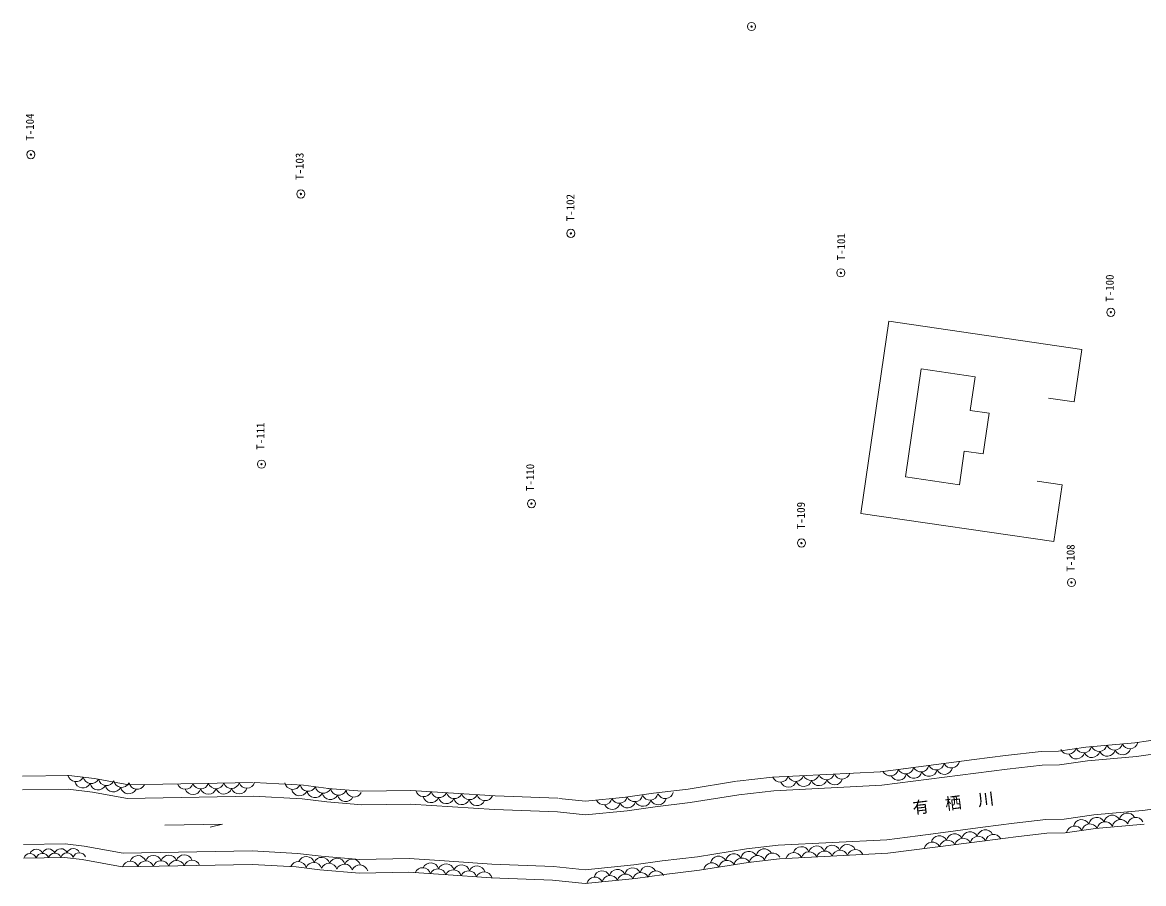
# Model space of a CAD drawing. Units: millimetres, scale not verified. Extents: x 1189 to 82127, y 3642 to 85040.
# Drawn here: x 1189 to 42280, y 5506 to 37045 of the extents above; entities that cross this region are included whole.
import ezdxf
from ezdxf.enums import TextEntityAlignment as Align

# ---------------------------------------------------------------- set-up
doc = ezdxf.new("R2010")
doc.units = ezdxf.units.MM
doc.header["$LTSCALE"] = 100
doc.header["$PDMODE"] = 32
doc.header["$PDSIZE"] = 50
doc.layers.add('0-0通り芯', color=4, linetype='Continuous', lineweight=13)
doc.styles.add('ＭＳ ゴシック', font='')
doc.styles.get('ＭＳ ゴシック').set_extended_font_data('MS Gothic')

msp = doc.modelspace()

# ---------------------------------------------------------------- linework, layer by layer
at = {"layer": '0-0通り芯', "color": 3}
for p, q in [((31920.6, 19064.5), (32947.4, 26100.8)), ((40017.5, 25069.1), (32947.4, 26100.8)), ((39737.9, 23152.8), (40017.5, 25069.1)), ((34128.2, 24356.6), (33550.6, 20398.5)), ((36107.2, 24067.8), (34128.2, 24356.6)), ((35926.7, 22830.9), (36107.2, 24067.8)), ((39739, 23152.6), (38797.6, 23290)), ((36619.1, 22729.9), (35926.7, 22830.9)), ((36619.1, 22729.9), (36402.5, 21245.6)), ((35710.2, 21346.6), (35529.7, 20109.7)), ((36402.5, 21245.6), (35710.2, 21346.6)), ((35529.7, 20109.7), (33550.6, 20398.5)), ((39293.7, 20108.7), (38376.9, 20242.5)), ((39293.7, 20108.7), (38990.8, 18032.8)), ((38990.8, 18032.8), (31920.6, 19064.5)), ((41957.4, 10661.3), (42965.9, 10805.3)), ((37225.3, 10194.1), (38530.3, 10347.7)), ((38530.3, 10347.7), (39164, 10358.7)), ((39164, 10358.7), (40167.9, 10502.1)), ((40167.9, 10502.1), (41957.4, 10661.3)), ((43036.5, 10310.3), (42015, 10164.5)), ((32643.4, 9603.9), (36072.9, 10045.7)), ((36072.9, 10045.7), (37225.3, 10194.1)), ((40225.4, 10005.2), (39203.8, 9859.3)), ((42015, 10164.5), (40225.4, 10005.2)), ((2888.5, 9469.5), (1189.4, 9439.8)), ((2888.5, 9469.5), (3835.8, 9351)), ((28681.1, 9406.8), (32643.4, 9603.9)), ((33576.3, 9724.1), (32624.1, 9601.4)), ((36136.8, 9549.8), (33837.6, 9253.6)), ((37286.4, 9697.8), (36136.8, 9549.8)), ((38563.9, 9848.2), (37286.4, 9697.8)), ((39203.8, 9859.3), (38563.9, 9848.2)), ((3835.8, 9351), (5084.8, 9123.8)), ((5084.8, 9123.8), (5675.4, 9134.1)), ((5675.4, 9134.1), (9642.8, 9203.3)), ((11490, 9105), (9678.4, 9202.7)), ((11490, 9105), (12405.6, 8990.5)), ((25589.1, 8966.1), (27366, 9251.6)), ((28681.1, 9406.8), (27386.9, 9254.5)), ((32688, 9105.5), (28722.9, 8908.3)), ((33837.6, 9253.6), (32688, 9105.5)), ((2861.9, 8968.9), (1198.1, 8939.9)), ((3759.9, 8856.6), (2861.9, 8968.9)), ((5044.2, 8623), (3759.9, 8856.6)), ((5684.1, 8634.2), (5044.2, 8623)), ((9651.5, 8703.4), (5684.1, 8634.2)), ((11445.5, 8606.7), (9651.5, 8703.4)), ((13641.8, 8889.1), (12384.6, 8992.7)), ((13641.8, 8889.1), (15429.4, 8920.3)), ((15429.4, 8920.3), (16988.2, 8817.7)), ((16988.2, 8817.7), (18519.2, 8717)), ((18519.2, 8717), (20818.2, 8629.5)), ((21826.9, 8522.5), (23308.6, 8672)), ((24315.9, 8816.3), (23288.1, 8669.5)), ((24315.9, 8816.3), (25589.1, 8966.1)), ((27445.3, 8758), (25658, 8470.7)), ((28722.9, 8908.3), (27445.3, 8758)), ((12343.6, 8494.3), (11445.5, 8606.7)), ((13625.6, 8388.7), (12343.6, 8494.3)), ((15417.3, 8420), (13625.6, 8388.7)), ((16955.3, 8318.8), (15417.3, 8420)), ((18493.3, 8217.7), (16955.3, 8318.8)), ((21826.9, 8522.5), (20852.6, 8627)), ((24380.4, 8320.4), (23358.8, 8174.6)), ((25658, 8470.7), (24380.4, 8320.4)), ((42245.1, 8177), (43336.8, 8332.9)), ((20799.2, 8129.9), (18493.3, 8217.7)), ((21825.3, 8019.8), (20799.2, 8129.9)), ((23358.8, 8174.6), (21825.3, 8019.8)), ((38698.5, 7850.2), (37531, 7712.8)), ((39363.3, 7861.8), (38698.5, 7850.2)), ((39363.3, 7861.8), (40455.6, 8017.8)), ((42245.1, 8177), (40455.6, 8017.8)), ((6408.3, 7646.5), (8527.5, 7686.4)), ((8527.5, 7686.4), (8064.5, 7573.2)), ((34390.9, 7308.3), (36392.3, 7566.2)), ((37531, 7712.8), (36392.3, 7566.2)), ((39403.1, 7362.4), (40513.2, 7520.9)), ((40513.2, 7520.9), (42302.6, 7680.2)), ((32865.8, 7111.9), (28889.6, 6914.1)), ((34390.9, 7308.3), (32865.8, 7111.9)), ((34478.6, 7319.6), (34093.1, 7270)), ((34644, 6836.8), (36456.2, 7070.2)), ((36456.2, 7070.2), (37592, 7216.5)), ((37592, 7216.5), (38732.1, 7350.7)), ((38732.1, 7350.7), (39403.1, 7362.4)), ((2754.7, 6966.8), (1233, 6940.2)), ((3456.6, 6879), (2754.7, 6966.8)), ((4881.3, 6619.8), (3456.6, 6879)), ((9614.7, 6702.5), (4881.3, 6619.8)), ((11267.2, 6613.4), (9614.7, 6702.5)), ((12137.1, 6504.6), (11267.2, 6613.4)), ((27721, 6776.6), (25933.7, 6489.4)), ((28889.6, 6914.1), (27721, 6776.6)), ((28931.3, 6415.5), (32910.2, 6613.5)), ((32910.2, 6613.5), (34644, 6836.8)), ((34542.4, 6823.7), (34157, 6774.1)), ((2727.9, 6466.2), (1241.7, 6440.3)), ((2727.9, 6466.2), (3380.7, 6384.6)), ((3380.7, 6384.6), (4840.7, 6119)), ((4840.7, 6119), (9605.6, 6202.2)), ((9605.6, 6202.2), (11222.7, 6115.1)), ((13560.7, 6387.3), (12137.1, 6504.6)), ((15369, 6418.8), (13560.7, 6387.3)), ((15369, 6418.8), (16652.9, 6334.4)), ((16652.9, 6334.4), (18389.6, 6220.2)), ((20654.2, 6133.9), (18389.6, 6220.2)), ((21819, 6009), (23600.6, 6188.8)), ((24638.8, 6337), (23600.6, 6188.8)), ((24638.8, 6337), (25933.7, 6489.4)), ((26002.6, 5994), (27789.9, 6281.3)), ((27789.9, 6281.3), (28931.3, 6415.5)), ((11222.7, 6115.1), (12085.6, 6007.1)), ((12085.6, 6007.1), (13544.5, 5886.9)), ((13544.5, 5886.9), (15356.9, 5918.6)), ((15356.9, 5918.6), (16620, 5835.5)), ((16620, 5835.5), (18363.8, 5720.8)), ((21819, 6009), (20654.2, 6133.9)), ((23661, 5692.3), (24703.3, 5841.2)), ((24703.3, 5841.2), (26002.6, 5994)), ((18363.8, 5720.8), (20618, 5635)), ((20618, 5635), (21817.4, 5506.3)), ((21817.4, 5506.3), (23661, 5692.3))]:
    msp.add_line(p, q, dxfattribs=at)
at = {"layer": '0-0通り芯'}
for centre in [(27911.3, 36895.3), (1499.3, 32205.7), (11394.5, 30761.8), (21289.7, 29317.8), (31185, 27873.8), (41080.2, 26429.9), (9950.6, 20866.6), (19845.8, 19422.6), (29741, 17978.6), (39636.2, 16534.7)]:
    msp.add_circle(centre, 150, dxfattribs=at)
for centre, radius, start, end in [((39522.9, 10545.1), 300, 204.55682, 345.61443), ((39819.5, 10370.6), 300, 204.55682, 345.61443), ((40085.7, 10595.1), 300, 204.55682, 345.61443), ((40382.3, 10420.7), 300, 204.55682, 345.61443), ((40648.5, 10645.2), 300, 204.55682, 345.61443), ((40945.1, 10470.8), 300, 204.55682, 345.61443), ((41211.3, 10695.3), 300, 204.55682, 345.61443), ((41507.9, 10520.9), 300, 204.55682, 345.61443), ((41774, 10745.4), 300, 204.55682, 345.61443), ((34678.2, 9966.8), 300, 206.81113, 347.86875), ((35238.6, 10039), 300, 206.81113, 347.86875), ((3149.1, 9537.7), 300, 192.34289, 333.40049), ((29533, 9549.3), 300, 202.31886, 343.37648), ((30097.3, 9577.4), 300, 202.31886, 343.37648), ((30661.6, 9605.5), 300, 202.31886, 343.37648), ((31225.9, 9633.5), 300, 202.31886, 343.37648), ((32997.1, 9750.3), 300, 206.81113, 347.86875), ((33300.4, 9587.7), 300, 206.81113, 347.86875), ((33557.5, 9822.5), 300, 206.81113, 347.86875), ((33860.7, 9659.9), 300, 206.81113, 347.86875), ((34117.8, 9894.7), 300, 206.81113, 347.86875), ((34421.1, 9732.1), 300, 206.81113, 347.86875), ((34981.5, 9804.2), 300, 206.81113, 347.86875), ((3402.1, 9304.5), 300, 192.34289, 333.40049), ((3709.7, 9467.6), 300, 192.34289, 333.40049), ((3962.7, 9234.4), 300, 192.34289, 333.40049), ((4270.3, 9397.5), 300, 192.34289, 333.40049), ((4523.3, 9164.3), 300, 192.34289, 333.40049), ((4831, 9327.3), 300, 192.34289, 333.40049), ((5391.6, 9257.2), 300, 192.34289, 333.40049), ((7155.9, 9259.9), 300, 200.47087, 341.52847), ((7720.8, 9269.8), 300, 200.47087, 341.52847), ((8285.7, 9279.7), 300, 200.47087, 341.52847), ((8850.6, 9289.5), 300, 200.47087, 341.52847), ((9415.6, 9299.4), 300, 200.47087, 341.52847), ((11099.1, 9254.7), 300, 192.34067, 333.39828), ((11659.7, 9184.6), 300, 192.34067, 333.39828), ((12220.3, 9114.4), 300, 192.34067, 333.39828), ((28968.7, 9521.2), 300, 202.31886, 343.37648), ((29258.3, 9335.4), 300, 202.31886, 343.37648), ((29822.6, 9363.5), 300, 202.31886, 343.37648), ((30386.9, 9391.5), 300, 202.31886, 343.37648), ((30951.2, 9419.6), 300, 202.31886, 343.37648), ((5084, 9094.1), 300, 192.34289, 333.40049), ((7439.3, 9064.8), 300, 200.47087, 341.52847), ((8004.3, 9074.7), 300, 200.47087, 341.52847), ((8569.2, 9084.6), 300, 200.47087, 341.52847), ((9134.1, 9094.4), 300, 200.47087, 341.52847), ((11352.1, 9021.5), 300, 192.34067, 333.39828), ((11912.7, 8951.4), 300, 192.34067, 333.39828), ((12473.3, 8881.2), 300, 192.34067, 333.39828), ((12781, 9044.3), 300, 192.34067, 333.39828), ((13034, 8811.1), 300, 192.34067, 333.39828), ((13341.6, 8974.2), 300, 192.34067, 333.39828), ((15891.3, 8990.1), 300, 195.70757, 336.76518), ((16157.5, 8772.2), 300, 195.70757, 336.76518), ((16455, 8953), 300, 195.70757, 336.76518), ((16721.3, 8735.1), 300, 195.70757, 336.76518), ((17018.8, 8915.9), 300, 195.70757, 336.76518), ((17582.6, 8878.9), 300, 195.70757, 336.76518), ((18146.4, 8841.8), 300, 195.70757, 336.76518), ((23065.2, 8748), 300, 205.23514, 346.29272), ((23627.3, 8804.7), 300, 205.23514, 346.29272), ((24189.5, 8861.5), 300, 205.23514, 346.29272), ((24751.6, 8918.2), 300, 205.23514, 346.29272), ((17285.1, 8698), 300, 195.70757, 336.76518), ((17848.9, 8660.9), 300, 195.70757, 336.76518), ((22503.1, 8691.2), 300, 205.23514, 346.29272), ((22801.7, 8520.4), 300, 205.23514, 346.29272), ((23363.9, 8577.1), 300, 205.23514, 346.29272), ((23926, 8633.8), 300, 205.23514, 346.29272), ((24488.2, 8690.6), 300, 205.23514, 346.29272), ((40007.6, 7549.8), 300, 27.59613, 168.65372), ((40567, 7629.6), 300, 27.59613, 168.65372), ((41126.3, 7709.5), 300, 27.59613, 168.65372), ((41431.7, 7551), 300, 27.59613, 168.65372), ((41685.6, 7789.3), 300, 27.59613, 168.65372), ((41991.1, 7630.9), 300, 27.59613, 168.65372), ((35915.4, 7101.4), 300, 26.81181, 167.86938), ((36475.7, 7173.6), 300, 26.81181, 167.86938), ((39753.8, 7311.5), 300, 27.59613, 168.65372), ((40313.1, 7391.3), 300, 27.59613, 168.65372), ((40872.4, 7471.2), 300, 27.59613, 168.65372), ((34537.5, 6722.3), 300, 26.81181, 167.86938), ((34794.6, 6957.1), 300, 26.81181, 167.86938), ((35097.9, 6794.5), 300, 26.81181, 167.86938), ((35355, 7029.2), 300, 26.81181, 167.86938), ((35658.2, 6866.6), 300, 26.81181, 167.86938), ((36218.6, 6938.8), 300, 26.81181, 167.86938), ((36779, 7011), 300, 26.81181, 167.86938), ((1469.7, 6364.2), 240, 20.47178, 161.52937), ((1694.9, 6528.2), 240, 20.47178, 161.52937), ((1921.6, 6372.1), 240, 20.47178, 161.52937), ((2146.8, 6536.1), 240, 20.47178, 161.52937), ((2373.6, 6380), 240, 20.47178, 161.52937), ((2598.7, 6544), 240, 20.47178, 161.52937), ((2825.5, 6387.9), 240, 20.47178, 161.52937), ((3050.7, 6551.9), 240, 20.47178, 161.52937), ((3277.4, 6395.8), 240, 20.47178, 161.52937), ((27261.4, 6297.6), 300, 28.6011, 169.65868), ((27819.2, 6387.3), 300, 28.6011, 169.65868), ((28377, 6476.9), 300, 28.6011, 169.65868), ((28685.2, 6323.9), 300, 28.6011, 169.65868), ((29460.6, 6341.7), 300, 22.31886, 163.37646), ((29735.3, 6555.7), 300, 22.31886, 163.37646), ((30024.9, 6369.8), 300, 22.31886, 163.37646), ((30299.6, 6583.7), 300, 22.31886, 163.37646), ((30589.2, 6397.9), 300, 22.31886, 163.37646), ((30863.9, 6611.8), 300, 22.31886, 163.37646), ((31153.5, 6426), 300, 22.31886, 163.37646), ((31428.2, 6639.9), 300, 22.31886, 163.37646), ((31717.8, 6454), 300, 22.31886, 163.37646), ((5144.5, 6024.3), 300, 20.47154, 161.52912), ((5425.9, 6229.3), 300, 20.47154, 161.52912), ((5709.4, 6034.2), 300, 20.47154, 161.52912), ((5990.9, 6239.1), 300, 20.47154, 161.52912), ((6274.3, 6044), 300, 20.47154, 161.52912), ((6555.8, 6249), 300, 20.47154, 161.52912), ((6839.2, 6053.9), 300, 20.47154, 161.52912), ((7120.7, 6258.9), 300, 20.47154, 161.52912), ((7404.1, 6063.8), 300, 20.47154, 161.52912), ((11299.3, 6010.8), 300, 16.38588, 157.44348), ((11594.7, 6195.2), 300, 16.38588, 157.44348), ((11863.5, 5980.4), 300, 16.38588, 157.44348), ((12158.8, 6164.8), 300, 16.38588, 157.44348), ((12427.7, 5950), 300, 16.38588, 157.44348), ((12723, 6134.3), 300, 16.38588, 157.44348), ((12991.9, 5919.6), 300, 16.38588, 157.44348), ((13287.2, 6103.9), 300, 16.38588, 157.44348), ((13556, 5889.2), 300, 16.38588, 157.44348), ((16154.6, 5966.3), 300, 15.70751, 156.76511), ((16718.4, 5929.2), 300, 15.70751, 156.76511), ((17282.1, 5892.1), 300, 15.70751, 156.76511), ((26453.9, 5965.3), 300, 28.6011, 169.65868), ((26703.5, 6208), 300, 28.6011, 169.65868), ((27011.7, 6054.9), 300, 28.6011, 169.65868), ((27569.5, 6144.6), 300, 28.6011, 169.65868), ((28127.4, 6234.2), 300, 28.6011, 169.65868), ((15857.1, 5785.4), 300, 15.70751, 156.76511), ((16420.8, 5748.3), 300, 15.70751, 156.76511), ((16984.6, 5711.3), 300, 15.70751, 156.76511), ((17548.4, 5674.2), 300, 15.70751, 156.76511), ((17845.9, 5855), 300, 15.70751, 156.76511), ((18112.2, 5637.1), 300, 15.70751, 156.76511), ((22431, 5668.7), 300, 25.23513, 166.29273), ((22729.6, 5497.8), 300, 25.23513, 166.29273), ((22993.1, 5725.4), 300, 25.23513, 166.29273), ((23291.8, 5554.6), 300, 25.23513, 166.29273), ((23555.3, 5782.2), 300, 25.23513, 166.29273), ((23853.9, 5611.3), 300, 25.23513, 166.29273), ((24117.4, 5838.9), 300, 25.23513, 166.29273), ((24416.1, 5668.1), 300, 25.23513, 166.29273), ((22167.5, 5441.1), 300, 25.23513, 166.29273)]:
    msp.add_arc(centre, radius, start, end, dxfattribs=at)
at = {"layer": '0-0通り芯', "color": 7}
for p in [(27911.3, 36895.3), (1499.3, 32205.7), (11394.5, 30761.8), (21289.7, 29317.8), (31185, 27873.8), (41080.2, 26429.9), (9950.6, 20866.6), (19845.8, 19422.6), (29741, 17978.6), (39636.2, 16534.7)]:
    msp.add_point(p, dxfattribs=at)

# ---------------------------------------------------------------- texts
at = {"layer": '0-0通り芯', "color": 2, "style": 'ＭＳ ゴシック'}
for s, p in [('T-104', (1698.9, 32713.4)), ('T-103', (11582.4, 31278.7)), ('T-102', (21505.7, 29764.3)), ('T-101', (31429, 28329.6)), ('T-100', (41272.6, 26815.2)), ('T-111', (10147.7, 21395.2)), ('T-110', (20031.2, 19880.8)), ('T-109', (29954.5, 18485.9)), ('T-108', (39837.9, 16931.7))]:
    msp.add_text(s, height=293.3, rotation=90, dxfattribs=at).set_placement(p, align=Align.BOTTOM_LEFT)
at = {"layer": '0-0通り芯', "color": 3, "style": 'ＭＳ ゴシック'}
msp.add_text('有\u3000栖\u3000川', height=439.9, rotation=6.925, dxfattribs=at).set_placement((33857.7, 7925.4), align=Align.BOTTOM_LEFT)

doc.saveas('drawing.dxf')
